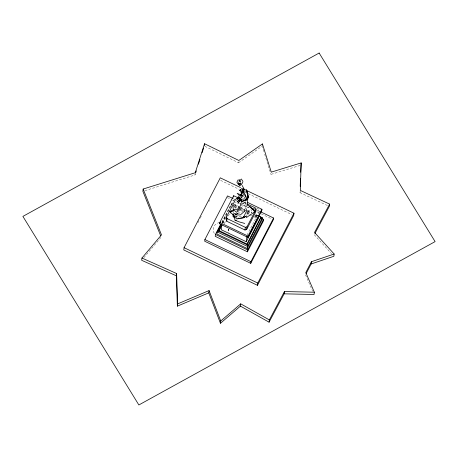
<?xml version="1.0" encoding="UTF-8"?>
<svg xmlns="http://www.w3.org/2000/svg" width="458" height="458" viewBox="0 0 458 458"><rect width="100%" height="100%" fill="white"/><g stroke="black" fill="none" stroke-linecap="round" stroke-linejoin="round"><path stroke-width="0.34" stroke-dasharray="2.29 1.72" d="M228.697 230.242L228.851 229.183A7.838 7.46 7.3 0 1 228.387 232.492M327.413 205.482L300.019 192.669L300.064 191.261M244.704 198.589L244.778 197.266M228.628 230.363L228.691 229.905M228.536 230.111L228.548 230.471M144.905 190.671L194.982 174.973L195.125 173.845M231.038 205.774L231.279 203.884L221.586 222.588M231.788 205.299L232.057 203.203L239.78 206.913M204.892 146.308L238.549 162.745L238.698 161.617M259.205 212.684L259.371 211.35L255.524 209.506M300.213 165.395L270.976 174.389L271.193 172.689M300.019 192.669L300.236 190.969M228.485 230.025L228.422 230.345L228.851 229.183M245.259 201.56L244.984 202.779L247.074 205.625M238.595 183.876L238.807 182.965L238.887 184.792M238.721 211.865L239.093 210.508M246.965 215.077L248.19 210.571L251.585 211.155L250.921 209.375M237.685 209.226L238.526 206.564M194.982 174.973L195.411 173.628M228.576 229.882L228.863 229.538M240.919 196.791L241.732 195.222M197.936 222.634L198.927 220.733M200.243 218.191L201.228 216.285M208.802 201.68L209.787 199.78M222.038 222.525L232.057 203.203M222.313 222.611L234.364 199.339L236.929 200.57M222.668 222.994L225.645 217.144M225.897 216.766L226.865 214.894M222.909 223.04L225.491 218.06M224.454 223.47L225.422 221.603M228.336 215.987L229.63 213.491M247.085 235.057L259.371 211.35M241.194 198.228L242.448 196.133L241.137 197.799M241.045 196.808L242.259 194.822M143.932 257.608L161.193 237.152M246.038 196.694L244.572 198.085L243.919 197.513L244.961 196.997M240.782 198.434L244.927 194.627M238.549 162.745L262.136 146.199L263.819 151.569M238.023 213.623L242.866 211.562M235.131 202.339L236.236 201.995M241.063 183.085L239.156 183.624L238.452 181.849M241.675 183.068L239.133 183.79L238.435 181.998M235.876 213.371L233.574 213.8L234.782 213.794M245.694 190.969L244.372 191.324L245.517 191.238M241.772 195.383L243.662 194.931M239.265 183.715L240.61 183.395L240.456 181.969L240.742 183.784M241.681 195.331L243.627 194.908M233.66 213.731L235.733 213.348M242.122 199.018L244.217 198.835M242.019 199.253L244.772 199.093M240.33 195.663L244.377 195.864M235.063 216.021L242.042 216.548M243.038 194.507L244.131 194.621M241.83 196.081L244.429 196.413M240.776 205.705L248.265 206.982M237.965 212.438L238.538 212.541M234.988 216.296L238.956 217.43M220.63 180.4L239.213 189.326M244.984 192.097L247.549 193.328M248.19 193.637L291.763 214.562M243.811 201.949L246.381 203.186M256.663 208.121L260.516 209.976M243.427 202.184L245.946 203.392M233.282 198.669L234.559 199.282M242.236 202.968L246.078 204.812M253.114 208.195L256.308 209.73M256.949 210.039L260.15 211.573M242.059 203.037L245.906 204.886M253.6 208.579L254.883 209.197M240.565 203.638L249.381 207.875M227.311 197.558L231.788 199.711M232.429 200.02L234.988 201.245M239.465 203.398L250.343 208.619M256.738 211.693L258.656 212.615M261.215 213.846L272.092 219.067M240.421 207.222L244.927 209.386M247.503 210.623L252.009 212.787M255.873 214.636L257.802 215.563M234.605 204.606L239.746 207.073M240.387 207.382L244.887 209.541M247.457 210.777L251.952 212.936M255.81 214.791L257.734 215.712M234.519 205.276L239.66 207.743M240.301 208.052L244.16 209.901M247.372 211.447L250.583 212.987M255.077 215.151L257.648 216.382M234.507 205.43L238.372 207.291M239.019 207.6L244.177 210.073M247.4 211.625L250.623 213.17M255.135 215.34L257.07 216.268M234.147 206.312L239.282 208.779M239.923 209.083L243.129 210.623M246.976 212.472L250.183 214.012M254.671 216.17L256.594 217.092M234.359 206.535L238.223 208.39M238.864 208.699L243.37 210.863M246.593 212.409L250.452 214.264M254.957 216.428L256.245 217.046M234.261 207.319L236.196 208.253M240.066 210.108L242.643 211.344M246.513 213.205L249.095 214.441M249.736 214.75L251.671 215.684M254.247 216.92L256.182 217.848M245.265 202.934L246.278 203.804M314.251 234.731L331.472 253.652M235.904 216.056L236.752 217.842M305.503 274.846L312.631 291.208M239.482 209.97L239.763 210.754M238.916 182.553L239.276 183.692L241.063 183.103L240.542 183.795L240.484 182.582M264.661 154.254L268.027 164.994M268.239 165.664L270.976 174.389M233.403 211.865L233.494 213.216M238.773 182.685L238.853 184.087M214.275 233.431A7.838 7.46 7.3 0 1 218.855 222.594M222.359 222.439A7.838 7.46 7.3 0 1 225.599 223.762"/><path stroke-width="0.69" d="M300.219 186.326L300.465 178.574M300.671 172.231L301.181 162.916L271.262 172.128L262.428 143.938L238.841 160.483L204.543 143.732L195.274 172.712L143.165 189.04L142.873 191.307L160.661 235.824M301.181 162.916L300.311 190.402L329.617 204.113L329.325 206.375L314.921 233.471M247.074 205.625L247.858 197.804M247.641 199.665L247.852 197.81M247.177 202.201L261.953 209.3L261.799 210.588L247.915 237.381L219.645 223.807L219.8 222.514L233.683 195.726L238.183 197.885M233.534 197.014L233.683 195.726M247.915 237.381L248.064 236.093L261.953 209.3M143.165 189.04L161.485 234.885L141.951 258.037L141.665 260.299L176.324 275.79L177.372 306.144L208.768 292.857L209.06 290.59L177.664 303.883L177.372 306.144M176.324 275.79L176.611 273.523L141.951 258.037M240.496 187.534L220.281 177.83L184.076 247.675L183.784 249.942L257.482 285.334L293.687 215.483L293.979 213.222L246.896 190.608M204.325 145.432L204.543 143.732M232.641 198.36L227.523 195.904L204.898 239.557L204.686 241.217L250.744 263.333L273.369 219.68L273.581 218.025L260.791 211.882M220.613 224.46L215.443 234.439L215.203 236.328L247.44 251.808L263.276 221.254L263.516 219.365L261.587 218.437M221.701 224.867L218.706 231.141L217.195 231.874L216.926 233.975L247.177 248.499L262.039 219.829L262.308 217.727L259.091 216.182M221.901 224.38L221.22 229.71L246.232 241.721L258.518 218.019L258.776 216.016M235.154 200.295L226.504 216.989L226.16 219.651L226.721 221.231L244.99 230.008L246.644 229.487L255.616 212.18L255.959 209.512L255.392 207.932L247.206 203.999M226.721 221.231L227.065 218.569L226.504 216.989M240.433 306.121L269.064 322.18L269.356 319.919L240.719 303.854L240.433 306.121L220.453 323.279L220.739 321.012L209.06 290.59M244.99 230.008L245.333 227.34L246.982 226.825L255.959 209.512M246.644 229.487L246.982 226.825M246.232 241.721L246.914 236.391M258.375 216.021L260.946 217.258L247.062 244.045L247.446 246.404L247.177 248.499M247.44 251.808L247.681 249.919L263.516 219.365M262.285 145.072L262.428 143.938M250.744 263.333L250.955 261.678L273.581 218.025M221.935 224.912L218.706 231.141L246.976 244.715L260.946 217.258M257.482 285.334L257.774 283.067L293.979 213.222M284.137 293.83L284.429 291.563L314.348 292.215L314.062 294.483L284.137 293.83L269.064 322.18M306.127 273.638L311.131 263.98L311.423 261.718L334.151 254.013L314.543 232.464L329.617 204.113M334.151 254.013L333.859 256.28L311.131 263.98M238.996 209.678L241.114 203.066M243.553 216.479L243.227 217.808L236.763 218.981L233.666 215.918L233.58 214.567M195.629 172.952L196.276 170.931M198.434 164.193L199.94 159.476M202.098 152.737L203.61 148.02M241.606 201.033L241.263 202.064L246.604 199.785L246.186 198.497M237.187 199.705L238.441 196.041M238.206 179.713L236.883 182.267L238.549 184.66L241.543 184.505L242.866 181.952M219.645 223.807L220.619 221.935M221.071 224.391L217.195 231.874L247.446 246.404L262.308 217.727L260.86 217.928M311.423 261.718L305.789 272.579L314.348 292.215M269.356 319.919L284.429 291.563M233.809 205.098L233.053 206.455L233.317 210.514M240.719 199.814L237.988 203.323L240.227 199.602L241.641 200.392L240.788 199.35M220.739 321.012L240.719 303.854M235.143 199.642L238.257 197.255M246.267 217.653L254.201 212.209L254.161 210.359L249.81 206.409M240.931 184.998L239.517 185.759L238.904 184.5M240.519 189.726L239.391 190.293L240.049 190.637M229.933 211.573L235.189 209.226L238.87 209.867M230.214 212.357L234.404 210.485L236.631 212.306L238.309 210.634L237.004 210.583M244.08 211.041L245.288 210.525L240.439 214.899L237.055 215.025L235.435 214.51L237.794 213.514L234.376 215.312L230.391 212.707L230.093 211.877L230.866 211.012L231.439 210.995M241.372 201.211L246.604 199.785L243.845 200.203M246.604 199.785L245.436 200.026L246.564 197.759L243.295 191.238M239.168 179.914L240.587 179.633M237.862 218.34L239.202 218.208M240.542 218.077L243.227 217.808L246.444 216.039L243.227 217.808L246.736 210.68L245.688 207.84M234.673 216.628L233.666 215.918L235.069 220.218L236.196 220.367M244.738 223.435L239.007 221.832L235.069 220.218M234.313 217.155L233.099 216.731L232.922 214.258M243.696 189.074L245.614 189.996M227.065 218.569L245.333 227.34M219.8 222.514L248.064 236.093M218.792 230.471L247.062 244.045M215.443 234.439L247.681 249.919M204.898 239.557L250.955 261.678M184.076 247.675L257.774 283.067M240.141 199.568L241.641 200.392L239.746 198.24L240.358 198.824M251.379 208.396L254.161 210.359L247.297 204.669M241.269 178.981L242.94 181.374M242.139 185.444L244.704 190.179M208.768 292.857L220.453 323.279M247.56 195.875L248.225 197.736L247.704 193.562L246.175 189.606L247.2 193.671M244.927 194.627L245.557 196.562M247.538 195.028L248.225 197.736L247.234 191.112M241.99 188.335L243.146 192.99L242.482 193.202L241.904 188.364M247.629 194.656L248.225 197.736M176.611 273.523L177.664 303.883M243.645 188.358L243.404 193.064L243.879 193.202L243.645 188.358M240.038 196.986L239.837 197.833L236.941 198.984L240.038 196.986M240.341 195.686L240.238 196.139L237.141 193.322L240.811 194.816L241.944 193.597L240.524 189.566L241.412 193.992L240.341 195.686M241.521 201.617L241.263 202.064L240.902 199.934L241.521 201.617M239.843 198.583L237.112 202.024L240.003 199.121L239.843 198.583M319.14 53.036L22.9 216.394L138.86 404.964L435.1 241.606L319.14 53.036M240.032 180.555L238.841 180.738L239.471 181.643L240.599 181.586L240.032 180.555"/></g></svg>
